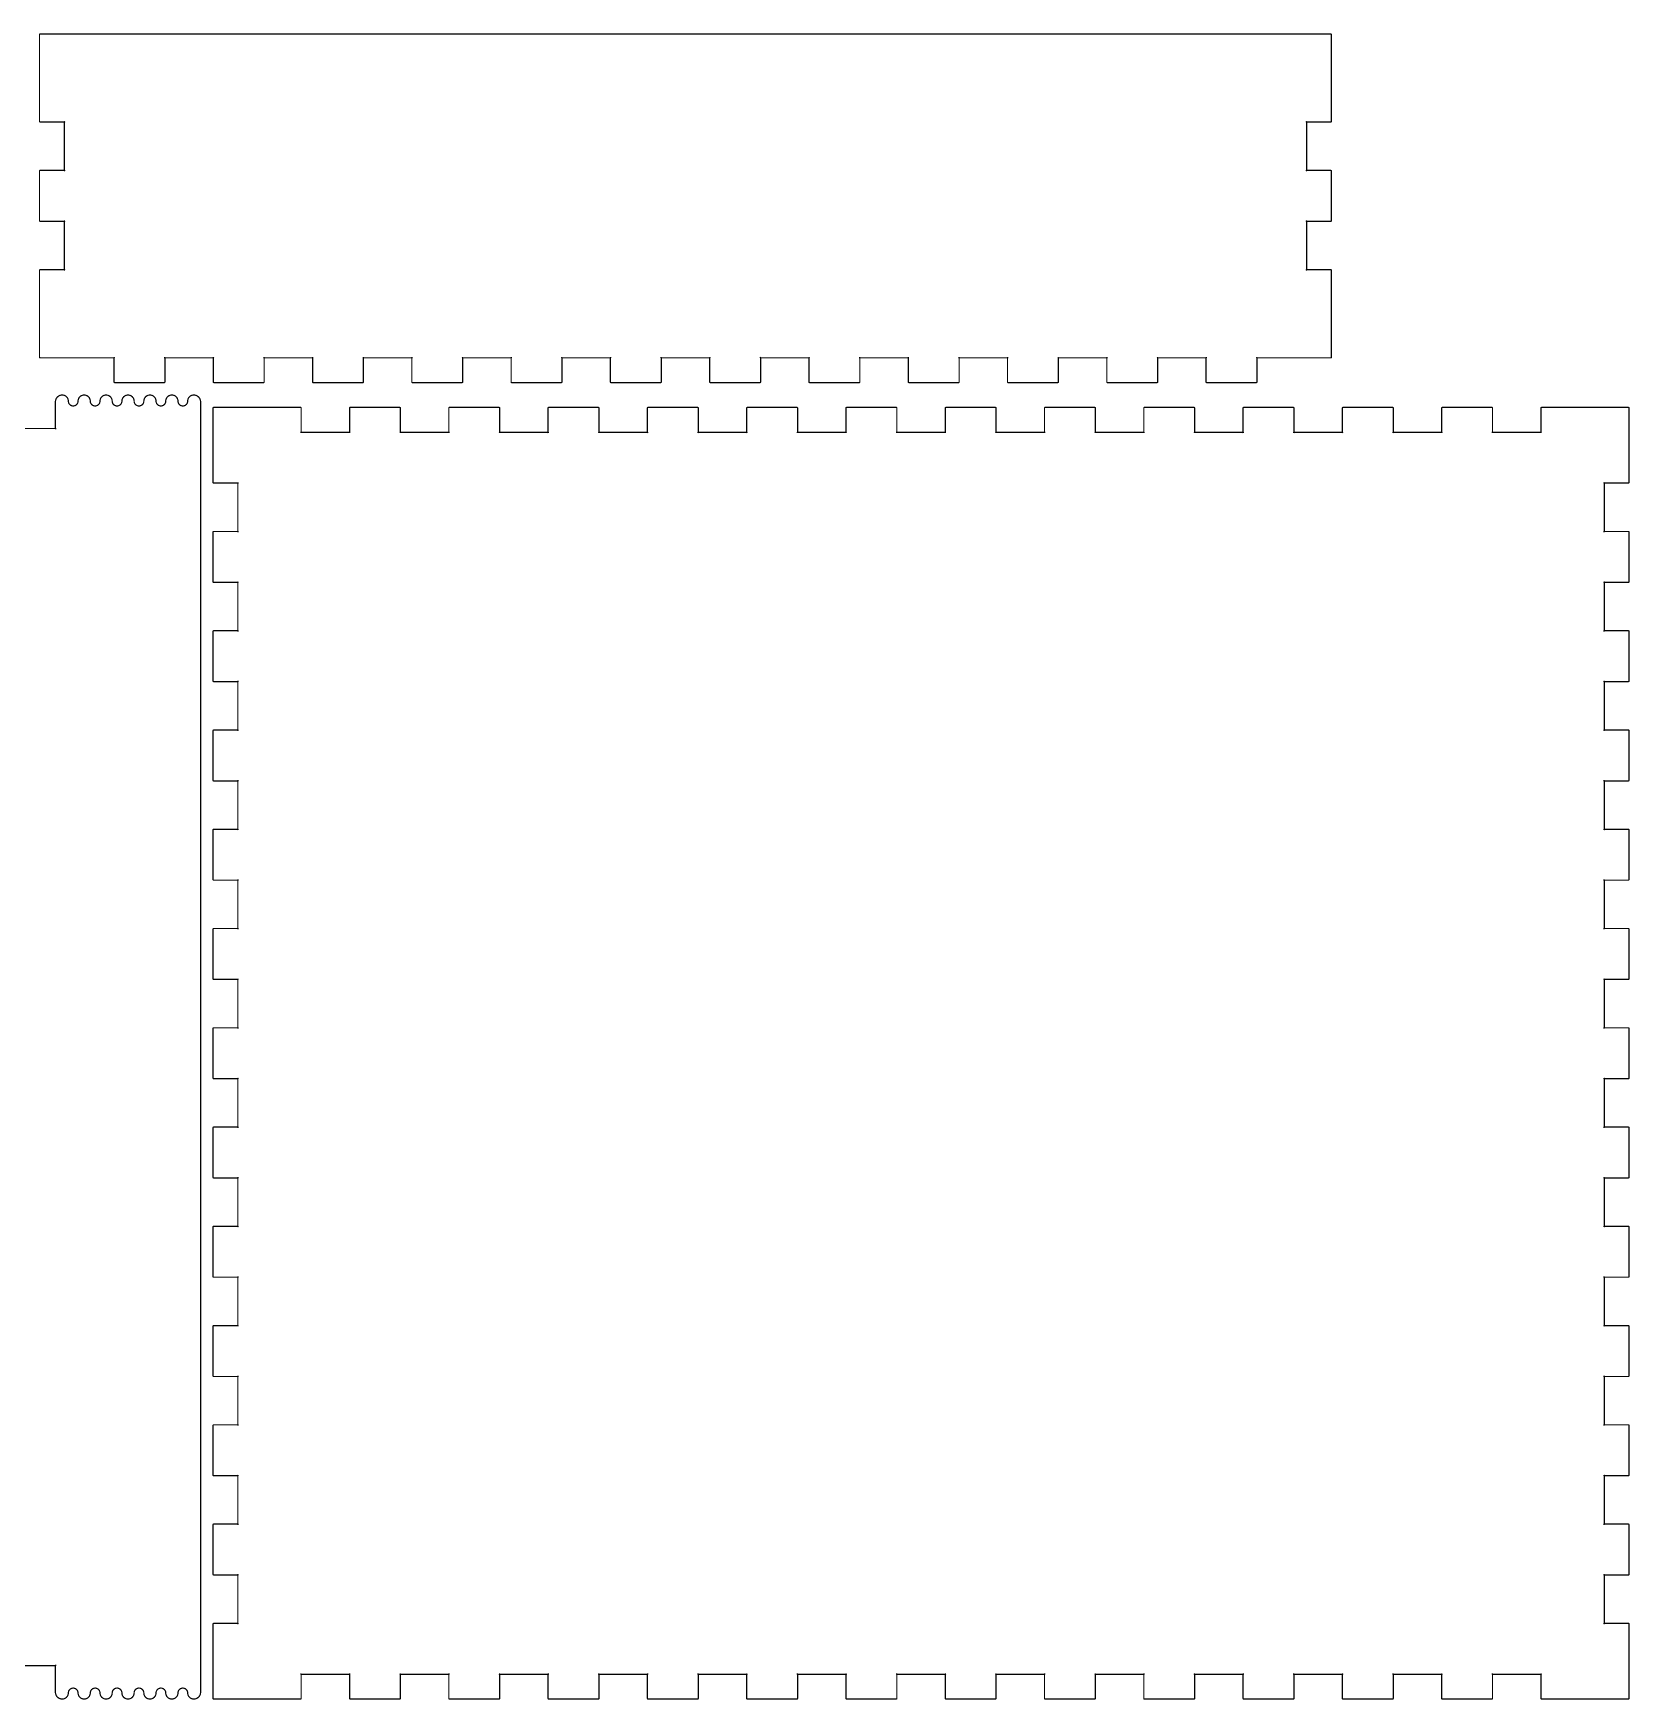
# Model space of a CAD drawing. Extents: x 10 to 727, y 10 to 426.
# Drawn here: x 469.4 to 726.7, y 9.9 to 278.5 of the extents above; entities that cross this region are included whole.
import ezdxf

# ---------------------------------------------------------------- set-up
doc = ezdxf.new("R2010")
doc.units = 0
doc.layers.get('0').update_dxf_attribs({"linetype": 'CONTINUOUS'})

msp = doc.modelspace()

# ---------------------------------------------------------------- linework, layer by layer
at = {"color": 0, "const_width": 0.2}
for points in [[(474.5, 226.199), (482.399, 226.199), (482.409, 226.199), (482.441, 226.215), (482.438, 226.238), (482.413, 226.242), (482.399, 226.211), (482.399, 226.199), (482.399, 222.3), (482.399, 222.283), (482.431, 222.229), (482.484, 222.2), (482.501, 222.2), (490.499, 222.2), (490.516, 222.2), (490.569, 222.229), (490.601, 222.283), (490.601, 222.3), (490.601, 226.199), (490.601, 226.211), (490.583, 226.242), (490.562, 226.238), (490.555, 226.215), (490.587, 226.199), (490.601, 226.199), (498.401, 226.199), (498.408, 226.199), (498.44, 226.215), (498.436, 226.238), (498.411, 226.242), (498.401, 226.211), (498.401, 226.199), (498.401, 222.3), (498.401, 222.283), (498.429, 222.229), (498.482, 222.2), (498.5, 222.2), (506.501, 222.2), (506.518, 222.2), (506.571, 222.229), (506.599, 222.283), (506.599, 222.3), (506.599, 226.199), (506.599, 226.211), (506.585, 226.242), (506.564, 226.238), (506.557, 226.215), (506.589, 226.199), (506.599, 226.199), (514.399, 226.199), (514.41, 226.199), (514.442, 226.215), (514.438, 226.238), (514.414, 226.242), (514.399, 226.211), (514.399, 226.199), (514.399, 222.3), (514.399, 222.283), (514.428, 222.229), (514.484, 222.2), (514.502, 222.2), (522.499, 222.2), (522.517, 222.2), (522.57, 222.229), (522.601, 222.283), (522.601, 222.3), (522.601, 226.199), (522.601, 226.211), (522.584, 226.242), (522.563, 226.238), (522.559, 226.215), (522.591, 226.199), (522.601, 226.199), (530.401, 226.199), (530.408, 226.199), (530.44, 226.215), (530.437, 226.238), (530.416, 226.242), (530.401, 226.211), (530.401, 226.199), (530.401, 222.3), (530.401, 222.283), (530.43, 222.229), (530.483, 222.2), (530.5, 222.2), (538.501, 222.2), (538.515, 222.2), (538.572, 222.229), (538.6, 222.283), (538.6, 222.3), (538.6, 226.199), (538.6, 226.211), (538.586, 226.242), (538.561, 226.238), (538.558, 226.215), (538.589, 226.199), (538.6, 226.199), (546.4, 226.199), (546.41, 226.199), (546.442, 226.215), (546.439, 226.238), (546.414, 226.242), (546.4, 226.211), (546.4, 226.199), (546.4, 222.3), (546.4, 222.283), (546.428, 222.229), (546.481, 222.2), (546.499, 222.2), (554.5, 222.2), (554.517, 222.2), (554.57, 222.229), (554.598, 222.283), (554.598, 222.3), (554.598, 226.199), (554.598, 226.211), (554.584, 226.242), (554.563, 226.238), (554.556, 226.215), (554.588, 226.199), (554.598, 226.199), (562.398, 226.199), (562.409, 226.199), (562.441, 226.215), (562.437, 226.238), (562.412, 226.242), (562.398, 226.211), (562.398, 226.199), (562.398, 222.3), (562.398, 222.283), (562.43, 222.229), (562.483, 222.2), (562.501, 222.2), (570.498, 222.2), (570.516, 222.2), (570.569, 222.229), (570.6, 222.283), (570.6, 222.3), (570.6, 226.199), (570.6, 226.211), (570.586, 226.242), (570.562, 226.238), (570.558, 226.215), (570.59, 226.199), (570.6, 226.199), (578.4, 226.199), (578.411, 226.199), (578.443, 226.215), (578.436, 226.238), (578.414, 226.242), (578.4, 226.211), (578.4, 226.199), (578.4, 222.3), (578.4, 222.283), (578.429, 222.229), (578.481, 222.2), (578.499, 222.2), (586.5, 222.2), (586.518, 222.2), (586.571, 222.229), (586.599, 222.283), (586.599, 222.3), (586.599, 226.199), (586.599, 226.211), (586.585, 226.242), (586.564, 226.238), (586.557, 226.215), (586.588, 226.199), (586.599, 226.199), (594.399, 226.199), (594.409, 226.199), (594.441, 226.215), (594.438, 226.238), (594.413, 226.242), (594.399, 226.211), (594.399, 226.199), (594.399, 222.3), (594.399, 222.283), (594.431, 222.229), (594.48, 222.2), (594.501, 222.2), (602.502, 222.2), (602.516, 222.2), (602.569, 222.229), (602.601, 222.283), (602.601, 222.3), (602.601, 226.199), (602.601, 226.211), (602.583, 226.242), (602.562, 226.238), (602.559, 226.215), (602.59, 226.199), (602.601, 226.199), (610.401, 226.199), (610.411, 226.199), (610.443, 226.215), (610.44, 226.238), (610.415, 226.242), (610.401, 226.211), (610.401, 226.199), (610.401, 222.3), (610.401, 222.283), (610.429, 222.229), (610.482, 222.2), (610.5, 222.2), (618.501, 222.2), (618.515, 222.2), (618.571, 222.229), (618.599, 222.283), (618.599, 222.3), (618.599, 226.199), (618.599, 226.211), (618.585, 226.242), (618.561, 226.238), (618.557, 226.215), (618.589, 226.199), (618.599, 226.199), (626.399, 226.199), (626.41, 226.199), (626.442, 226.215), (626.438, 226.238), (626.413, 226.242), (626.399, 226.211), (626.399, 226.199), (626.399, 222.3), (626.399, 222.283), (626.427, 222.229), (626.484, 222.2), (626.502, 222.2), (634.499, 222.2), (634.517, 222.2), (634.57, 222.229), (634.601, 222.283), (634.601, 222.3), (634.601, 226.199), (634.601, 226.211), (634.584, 226.242), (634.563, 226.238), (634.559, 226.215), (634.591, 226.199), (634.601, 226.199), (642.401, 226.199), (642.408, 226.199), (642.44, 226.215), (642.437, 226.238), (642.415, 226.242), (642.401, 226.211), (642.401, 226.199), (642.401, 222.3), (642.401, 222.283), (642.43, 222.229), (642.482, 222.2), (642.5, 222.2), (650.501, 222.2), (650.515, 222.2), (650.572, 222.229), (650.6, 222.283), (650.6, 222.3), (650.6, 226.199), (650.6, 226.211), (650.586, 226.242), (650.561, 226.238), (650.557, 226.215), (650.589, 226.199), (650.6, 226.199), (658.4, 226.199), (658.41, 226.199), (658.442, 226.215), (658.439, 226.238), (658.414, 226.242), (658.4, 226.211), (658.4, 226.199), (658.4, 222.3), (658.4, 222.283), (658.428, 222.229), (658.481, 222.2), (658.499, 222.2), (666.5, 222.2), (666.517, 222.2), (666.57, 222.229), (666.598, 222.283), (666.598, 222.3), (666.598, 226.199), (666.598, 226.211), (666.584, 226.242), (666.563, 226.238), (666.556, 226.215), (666.588, 226.199), (666.598, 226.199), (674.501, 226.199), (678.501, 226.199), (678.519, 226.199), (678.572, 226.23), (678.6, 226.284), (678.6, 226.3), (678.6, 240.3), (678.6, 240.318), (678.572, 240.371), (678.519, 240.4), (678.501, 240.4), (674.599, 240.4), (674.589, 240.4), (674.557, 240.386), (674.561, 240.363), (674.585, 240.359), (674.599, 240.391), (674.599, 240.4), (674.599, 248.2), (674.599, 248.211), (674.585, 248.243), (674.561, 248.238), (674.557, 248.215), (674.589, 248.2), (674.599, 248.2), (678.501, 248.2), (678.519, 248.2), (678.572, 248.23), (678.6, 248.284), (678.6, 248.301), (678.6, 256.3), (678.6, 256.318), (678.572, 256.372), (678.519, 256.401), (678.501, 256.401), (674.599, 256.401), (674.589, 256.401), (674.557, 256.387), (674.561, 256.363), (674.585, 256.359), (674.599, 256.391), (674.599, 256.401), (674.599, 264.2), (674.599, 264.211), (674.585, 264.243), (674.561, 264.238), (674.557, 264.215), (674.589, 264.2), (674.599, 264.2), (678.501, 264.2), (678.519, 264.2), (678.572, 264.229), (678.6, 264.283), (678.6, 264.299), (678.6, 278.3), (678.6, 278.318), (678.572, 278.371), (678.519, 278.4), (678.501, 278.4), (674.501, 278.4), (474.5, 278.4), (470.5, 278.4), (470.482, 278.4), (470.429, 278.371), (470.401, 278.318), (470.401, 278.3), (470.401, 264.299), (470.401, 264.283), (470.429, 264.229), (470.482, 264.2), (470.5, 264.2), (474.401, 264.2), (474.412, 264.2), (474.444, 264.215), (474.437, 264.238), (474.416, 264.243), (474.401, 264.211), (474.401, 264.2), (474.401, 256.401), (474.401, 256.391), (474.416, 256.359), (474.437, 256.363), (474.444, 256.387), (474.412, 256.401), (474.401, 256.401), (470.5, 256.401), (470.482, 256.401), (470.429, 256.372), (470.401, 256.318), (470.401, 256.3), (470.401, 248.301), (470.401, 248.284), (470.429, 248.23), (470.482, 248.2), (470.5, 248.2), (474.401, 248.2), (474.412, 248.2), (474.444, 248.215), (474.437, 248.238), (474.416, 248.243), (474.401, 248.211), (474.401, 248.2), (474.401, 240.4), (474.401, 240.391), (474.416, 240.359), (474.437, 240.363), (474.444, 240.386), (474.412, 240.4), (474.401, 240.4), (470.5, 240.4), (470.482, 240.4), (470.429, 240.371), (470.401, 240.318), (470.401, 240.3), (470.401, 226.3), (470.401, 226.284), (470.429, 226.23), (470.482, 226.199), (470.5, 226.199), (474.5, 226.199)], [(502.458, 10.0004), (512.459, 10.0004), (512.477, 10.0004), (512.53, 10.0294), (512.561, 10.0831), (512.561, 10.0996), (512.561, 13.9995), (512.561, 14.0105), (512.544, 14.0422), (512.523, 14.0381), (512.516, 14.0147), (512.547, 13.9995), (512.561, 13.9995), (520.361, 13.9995), (520.368, 13.9995), (520.4, 14.0147), (520.397, 14.0381), (520.372, 14.0422), (520.361, 14.0105), (520.361, 13.9995), (520.361, 10.0996), (520.361, 10.0831), (520.39, 10.0294), (520.442, 10.0004), (520.46, 10.0004), (528.461, 10.0004), (528.475, 10.0004), (528.532, 10.0294), (528.56, 10.0831), (528.56, 10.0996), (528.56, 13.9995), (528.56, 14.0105), (528.542, 14.0422), (528.521, 14.0381), (528.518, 14.0147), (528.549, 13.9995), (528.56, 13.9995), (536.36, 13.9995), (536.367, 13.9995), (536.399, 14.0147), (536.395, 14.0381), (536.374, 14.0422), (536.36, 14.0105), (536.36, 13.9995), (536.36, 10.0996), (536.36, 10.0831), (536.388, 10.0294), (536.441, 10.0004), (536.459, 10.0004), (544.46, 10.0004), (544.474, 10.0004), (544.53, 10.0294), (544.558, 10.0831), (544.558, 10.0996), (544.558, 13.9995), (544.558, 14.0105), (544.544, 14.0422), (544.52, 14.0381), (544.516, 14.0147), (544.548, 13.9995), (544.558, 13.9995), (552.358, 13.9995), (552.369, 13.9995), (552.401, 14.0147), (552.397, 14.0381), (552.372, 14.0422), (552.358, 14.0105), (552.358, 13.9995), (552.358, 10.0996), (552.358, 10.0831), (552.386, 10.0294), (552.443, 10.0004), (552.461, 10.0004), (560.458, 10.0004), (560.476, 10.0004), (560.529, 10.0294), (560.56, 10.0831), (560.56, 10.0996), (560.56, 13.9995), (560.56, 14.0105), (560.546, 14.0422), (560.522, 14.0381), (560.518, 14.0147), (560.55, 13.9995), (560.56, 13.9995), (568.36, 13.9995), (568.371, 13.9995), (568.399, 14.0147), (568.396, 14.0381), (568.374, 14.0422), (568.36, 14.0105), (568.36, 13.9995), (568.36, 10.0996), (568.36, 10.0831), (568.389, 10.0294), (568.441, 10.0004), (568.459, 10.0004), (576.46, 10.0004), (576.478, 10.0004), (576.531, 10.0294), (576.559, 10.0831), (576.559, 10.0996), (576.559, 13.9995), (576.559, 14.0105), (576.545, 14.0422), (576.52, 14.0381), (576.516, 14.0147), (576.548, 13.9995), (576.559, 13.9995), (584.359, 13.9995), (584.369, 13.9995), (584.401, 14.0147), (584.394, 14.0381), (584.373, 14.0422), (584.359, 14.0105), (584.359, 13.9995), (584.359, 10.0996), (584.359, 10.0831), (584.387, 10.0294), (584.44, 10.0004), (584.458, 10.0004), (592.459, 10.0004), (592.476, 10.0004), (592.529, 10.0294), (592.561, 10.0831), (592.561, 10.0996), (592.561, 13.9995), (592.561, 14.0105), (592.543, 14.0422), (592.522, 14.0381), (592.515, 14.0147), (592.547, 13.9995), (592.561, 13.9995), (600.357, 13.9995), (600.368, 13.9995), (600.4, 14.0147), (600.396, 14.0381), (600.371, 14.0422), (600.357, 14.0105), (600.357, 13.9995), (600.357, 10.0996), (600.357, 10.0831), (600.389, 10.0294), (600.442, 10.0004), (600.46, 10.0004), (608.461, 10.0004), (608.475, 10.0004), (608.528, 10.0294), (608.559, 10.0831), (608.559, 10.0996), (608.559, 13.9995), (608.559, 14.0105), (608.545, 14.0422), (608.52, 14.0381), (608.517, 14.0147), (608.549, 13.9995), (608.559, 13.9995), (616.359, 13.9995), (616.37, 13.9995), (616.402, 14.0147), (616.398, 14.0381), (616.373, 14.0422), (616.359, 14.0105), (616.359, 13.9995), (616.359, 10.0996), (616.359, 10.0831), (616.387, 10.0294), (616.44, 10.0004), (616.462, 10.0004), (624.459, 10.0004), (624.477, 10.0004), (624.53, 10.0294), (624.558, 10.0831), (624.558, 10.0996), (624.558, 13.9995), (624.558, 14.0105), (624.544, 14.0422), (624.523, 14.0381), (624.515, 14.0147), (624.547, 13.9995), (624.558, 13.9995), (632.361, 13.9995), (632.368, 13.9995), (632.4, 14.0147), (632.397, 14.0381), (632.372, 14.0422), (632.361, 14.0105), (632.361, 13.9995), (632.361, 10.0996), (632.361, 10.0831), (632.389, 10.0294), (632.442, 10.0004), (632.46, 10.0004), (640.461, 10.0004), (640.475, 10.0004), (640.532, 10.0294), (640.56, 10.0831), (640.56, 10.0996), (640.56, 13.9995), (640.56, 14.0105), (640.542, 14.0422), (640.521, 14.0381), (640.517, 14.0147), (640.549, 13.9995), (640.56, 13.9995), (648.36, 13.9995), (648.367, 13.9995), (648.398, 14.0147), (648.395, 14.0381), (648.374, 14.0422), (648.36, 14.0105), (648.36, 13.9995), (648.36, 10.0996), (648.36, 10.0831), (648.388, 10.0294), (648.441, 10.0004), (648.458, 10.0004), (656.459, 10.0004), (656.477, 10.0004), (656.53, 10.0294), (656.558, 10.0831), (656.558, 10.0996), (656.558, 13.9995), (656.558, 14.0105), (656.544, 14.0422), (656.519, 14.0381), (656.516, 14.0147), (656.548, 13.9995), (656.558, 13.9995), (664.358, 13.9995), (664.369, 13.9995), (664.4, 14.0147), (664.397, 14.0381), (664.372, 14.0422), (664.358, 14.0105), (664.358, 13.9995), (664.358, 10.0996), (664.358, 10.0831), (664.386, 10.0294), (664.443, 10.0004), (664.46, 10.0004), (672.458, 10.0004), (672.476, 10.0004), (672.529, 10.0294), (672.56, 10.0831), (672.56, 10.0996), (672.56, 13.9995), (672.56, 14.0105), (672.546, 14.0422), (672.521, 14.0381), (672.518, 14.0147), (672.55, 13.9995), (672.56, 13.9995), (680.36, 13.9995), (680.371, 13.9995), (680.402, 14.0147), (680.395, 14.0381), (680.374, 14.0422), (680.36, 14.0105), (680.36, 13.9995), (680.36, 10.0996), (680.36, 10.0831), (680.388, 10.0294), (680.441, 10.0004), (680.459, 10.0004), (688.46, 10.0004), (688.478, 10.0004), (688.53, 10.0294), (688.559, 10.0831), (688.559, 10.0996), (688.559, 13.9995), (688.559, 14.0105), (688.545, 14.0422), (688.52, 14.0381), (688.516, 14.0147), (688.548, 13.9995), (688.559, 13.9995), (696.359, 13.9995), (696.369, 13.9995), (696.401, 14.0147), (696.397, 14.0381), (696.373, 14.0422), (696.359, 14.0105), (696.359, 13.9995), (696.359, 10.0996), (696.359, 10.0831), (696.39, 10.0294), (696.44, 10.0004), (696.457, 10.0004), (704.458, 10.0004), (704.476, 10.0004), (704.529, 10.0294), (704.561, 10.0831), (704.561, 10.0996), (704.561, 13.9995), (704.561, 14.0105), (704.543, 14.0422), (704.522, 14.0381), (704.515, 14.0147), (704.547, 13.9995), (704.561, 13.9995), (712.361, 13.9995), (712.368, 13.9995), (712.399, 14.0147), (712.396, 14.0381), (712.371, 14.0422), (712.361, 14.0105), (712.361, 13.9995), (712.361, 10.0996), (712.361, 10.0831), (712.389, 10.0294), (712.442, 10.0004), (712.459, 10.0004), (722.461, 10.0004), (726.458, 10.0004), (726.475, 10.0004), (726.528, 10.0294), (726.56, 10.0831), (726.56, 10.0996), (726.56, 14.1001), (726.56, 22.0996), (726.56, 22.1175), (726.528, 22.1713), (726.475, 22.2002), (726.458, 22.2002), (722.559, 22.2002), (722.549, 22.2002), (722.517, 22.1864), (722.521, 22.163), (722.545, 22.1589), (722.559, 22.1905), (722.559, 22.2002), (722.559, 29.9999), (722.559, 30.0109), (722.545, 30.0426), (722.521, 30.0385), (722.517, 30.015), (722.549, 29.9999), (722.559, 29.9999), (726.458, 29.9999), (726.475, 29.9999), (726.528, 30.0302), (726.56, 30.0839), (726.56, 30.1005), (726.56, 38.1), (726.56, 38.118), (726.528, 38.1702), (726.475, 38.1991), (726.458, 38.1991), (722.559, 38.1991), (722.549, 38.1991), (722.517, 38.1854), (722.521, 38.1621), (722.545, 38.1579), (722.559, 38.1896), (722.559, 38.1991), (722.559, 46.0005), (722.559, 46.0114), (722.545, 46.0431), (722.521, 46.0375), (722.517, 46.0156), (722.549, 46.0005), (722.559, 46.0005), (726.458, 46.0005), (726.475, 46.0005), (726.528, 46.0294), (726.56, 46.083), (726.56, 46.0996), (726.56, 54.1002), (726.56, 54.1182), (726.528, 54.1708), (726.475, 54.1997), (726.458, 54.1997), (722.559, 54.1997), (722.549, 54.1997), (722.517, 54.186), (722.521, 54.1623), (722.545, 54.1584), (722.559, 54.1898), (722.559, 54.1997), (722.559, 61.9993), (722.559, 62.0102), (722.545, 62.042), (722.521, 62.0377), (722.517, 62.0145), (722.549, 61.9993), (722.559, 61.9993), (726.458, 61.9993), (726.475, 61.9993), (726.528, 62.0296), (726.56, 62.0832), (726.56, 62.0998), (726.56, 70.0994), (726.56, 70.1174), (726.528, 70.171), (726.475, 70.2), (726.458, 70.2), (722.559, 70.2), (722.549, 70.2), (722.517, 70.1862), (722.521, 70.1629), (722.545, 70.1587), (722.559, 70.1904), (722.559, 70.2), (722.559, 77.9999), (722.559, 78.0108), (722.545, 78.0426), (722.521, 78.0383), (722.517, 78.015), (722.549, 77.9999), (722.559, 77.9999), (726.458, 77.9999), (726.475, 77.9999), (726.528, 78.0302), (726.56, 78.0838), (726.56, 78.1004), (726.56, 86.1), (726.56, 86.1176), (726.528, 86.1716), (726.475, 86.2005), (726.458, 86.2005), (722.559, 86.2005), (722.549, 86.2005), (722.517, 86.1868), (722.521, 86.1632), (722.545, 86.1589), (722.559, 86.1907), (722.559, 86.2005), (722.559, 94.0001), (722.559, 94.011), (722.545, 94.0428), (722.521, 94.0375), (722.517, 94.0153), (722.549, 94.0001), (722.559, 94.0001), (726.458, 94.0001), (726.475, 94.0001), (726.528, 94.029), (726.56, 94.0827), (726.56, 94.0992), (726.56, 102.1), (726.56, 102.118), (726.528, 102.17), (726.475, 102.199), (726.458, 102.199), (722.559, 102.199), (722.549, 102.199), (722.517, 102.186), (722.521, 102.162), (722.545, 102.158), (722.559, 102.19), (722.559, 102.199), (722.559, 110.001), (722.559, 110.012), (722.545, 110.043), (722.521, 110.038), (722.517, 110.016), (722.549, 110.001), (722.559, 110.001), (726.458, 110.001), (726.475, 110.001), (726.528, 110.03), (726.56, 110.083), (726.56, 110.1), (726.56, 118.1), (726.56, 118.118), (726.528, 118.171), (726.475, 118.2), (726.458, 118.2), (722.559, 118.2), (722.549, 118.2), (722.517, 118.186), (722.521, 118.163), (722.545, 118.159), (722.559, 118.19), (722.559, 118.2), (722.559, 126), (722.559, 126.01), (722.545, 126.042), (722.521, 126.038), (722.517, 126.015), (722.549, 126), (722.559, 126), (726.458, 126), (726.475, 126), (726.528, 126.03), (726.56, 126.083), (726.56, 126.1), (726.56, 134.1), (726.56, 134.118), (726.528, 134.171), (726.475, 134.2), (726.458, 134.2), (722.559, 134.2), (722.549, 134.2), (722.517, 134.186), (722.521, 134.163), (722.545, 134.159), (722.559, 134.191), (722.559, 134.2), (722.559, 142), (722.559, 142.011), (722.545, 142.043), (722.521, 142.039), (722.517, 142.015), (722.549, 142), (722.559, 142), (726.458, 142), (726.475, 142), (726.528, 142.03), (726.56, 142.084), (726.56, 142.101), (726.56, 150.1), (726.56, 150.118), (726.528, 150.172), (726.475, 150.201), (726.458, 150.201), (722.559, 150.201), (722.549, 150.201), (722.517, 150.187), (722.521, 150.163), (722.545, 150.159), (722.559, 150.191), (722.559, 150.201), (722.559, 158), (722.559, 158.011), (722.545, 158.043), (722.521, 158.037), (722.517, 158.016), (722.549, 158), (722.559, 158), (726.458, 158), (726.475, 158), (726.528, 158.029), (726.56, 158.083), (726.56, 158.099), (726.56, 166.1), (726.56, 166.118), (726.528, 166.171), (726.475, 166.2), (726.458, 166.2), (722.559, 166.2), (722.549, 166.2), (722.517, 166.186), (722.521, 166.163), (722.545, 166.158), (722.559, 166.19), (722.559, 166.2), (722.559, 174), (722.559, 174.01), (722.545, 174.042), (722.521, 174.038), (722.517, 174.015), (722.549, 174), (722.559, 174), (726.458, 174), (726.475, 174), (726.528, 174.03), (726.56, 174.083), (726.56, 174.1), (726.56, 182.1), (726.56, 182.117), (726.528, 182.171), (726.475, 182.2), (726.458, 182.2), (722.559, 182.2), (722.549, 182.2), (722.517, 182.186), (722.521, 182.163), (722.545, 182.159), (722.559, 182.19), (722.559, 182.2), (722.559, 190), (722.559, 190.011), (722.545, 190.042), (722.521, 190.038), (722.517, 190.015), (722.549, 190), (722.559, 190), (726.458, 190), (726.475, 190), (726.528, 190.03), (726.56, 190.084), (726.56, 190.1), (726.56, 198.1), (726.56, 198.118), (726.528, 198.171), (726.475, 198.2), (726.458, 198.2), (722.559, 198.2), (722.549, 198.2), (722.517, 198.187), (722.521, 198.163), (722.545, 198.159), (722.559, 198.191), (722.559, 198.2), (722.559, 206), (722.559, 206.011), (722.545, 206.043), (722.521, 206.037), (722.517, 206.015), (722.549, 206), (722.559, 206), (726.458, 206), (726.475, 206), (726.528, 206.029), (726.56, 206.083), (726.56, 206.099), (726.56, 214.1), (726.56, 218.099), (726.56, 218.117), (726.528, 218.171), (726.475, 218.2), (726.458, 218.2), (722.461, 218.2), (712.459, 218.2), (712.442, 218.2), (712.389, 218.171), (712.361, 218.117), (712.361, 218.099), (712.361, 214.2), (712.361, 214.19), (712.371, 214.158), (712.396, 214.162), (712.399, 214.186), (712.368, 214.2), (712.361, 214.2), (704.561, 214.2), (704.547, 214.2), (704.515, 214.186), (704.522, 214.162), (704.543, 214.158), (704.561, 214.19), (704.561, 214.2), (704.561, 218.099), (704.561, 218.117), (704.529, 218.171), (704.476, 218.2), (704.458, 218.2), (696.457, 218.2), (696.44, 218.2), (696.39, 218.171), (696.359, 218.117), (696.359, 218.099), (696.359, 214.2), (696.359, 214.19), (696.373, 214.158), (696.397, 214.162), (696.401, 214.186), (696.369, 214.2), (696.359, 214.2), (688.559, 214.2), (688.548, 214.2), (688.516, 214.186), (688.52, 214.162), (688.545, 214.158), (688.559, 214.19), (688.559, 214.2), (688.559, 218.099), (688.559, 218.117), (688.53, 218.171), (688.478, 218.2), (688.46, 218.2), (680.459, 218.2), (680.441, 218.2), (680.388, 218.171), (680.36, 218.117), (680.36, 218.099), (680.36, 214.2), (680.36, 214.19), (680.374, 214.158), (680.395, 214.162), (680.402, 214.186), (680.371, 214.2), (680.36, 214.2), (672.56, 214.2), (672.55, 214.2), (672.518, 214.186), (672.521, 214.162), (672.546, 214.158), (672.56, 214.19), (672.56, 214.2), (672.56, 218.099), (672.56, 218.117), (672.529, 218.171), (672.476, 218.2), (672.458, 218.2), (664.46, 218.2), (664.443, 218.2), (664.386, 218.171), (664.358, 218.117), (664.358, 218.099), (664.358, 214.2), (664.358, 214.19), (664.372, 214.158), (664.397, 214.162), (664.4, 214.186), (664.369, 214.2), (664.358, 214.2), (656.558, 214.2), (656.548, 214.2), (656.516, 214.186), (656.519, 214.162), (656.544, 214.158), (656.558, 214.19), (656.558, 214.2), (656.558, 218.099), (656.558, 218.117), (656.53, 218.171), (656.477, 218.2), (656.459, 218.2), (648.458, 218.2), (648.441, 218.2), (648.388, 218.171), (648.36, 218.117), (648.36, 218.099), (648.36, 214.2), (648.36, 214.19), (648.374, 214.158), (648.395, 214.162), (648.398, 214.186), (648.367, 214.2), (648.36, 214.2), (640.56, 214.2), (640.549, 214.2), (640.517, 214.186), (640.521, 214.162), (640.542, 214.158), (640.56, 214.19), (640.56, 214.2), (640.56, 218.099), (640.56, 218.117), (640.532, 218.171), (640.475, 218.2), (640.461, 218.2), (632.46, 218.2), (632.442, 218.2), (632.389, 218.171), (632.361, 218.117), (632.361, 218.099), (632.361, 214.2), (632.361, 214.19), (632.372, 214.158), (632.397, 214.162), (632.4, 214.186), (632.368, 214.2), (632.361, 214.2), (624.558, 214.2), (624.547, 214.2), (624.515, 214.186), (624.523, 214.162), (624.544, 214.158), (624.558, 214.19), (624.558, 214.2), (624.558, 218.099), (624.558, 218.117), (624.53, 218.171), (624.477, 218.2), (624.459, 218.2), (616.462, 218.2), (616.44, 218.2), (616.387, 218.171), (616.359, 218.117), (616.359, 218.099), (616.359, 214.2), (616.359, 214.19), (616.373, 214.158), (616.398, 214.162), (616.402, 214.186), (616.37, 214.2), (616.359, 214.2), (608.559, 214.2), (608.549, 214.2), (608.517, 214.186), (608.52, 214.162), (608.545, 214.158), (608.559, 214.19), (608.559, 214.2), (608.559, 218.099), (608.559, 218.117), (608.528, 218.171), (608.475, 218.2), (608.461, 218.2), (600.46, 218.2), (600.442, 218.2), (600.389, 218.171), (600.357, 218.117), (600.357, 218.099), (600.357, 214.2), (600.357, 214.19), (600.371, 214.158), (600.396, 214.162), (600.4, 214.186), (600.368, 214.2), (600.357, 214.2), (592.561, 214.2), (592.547, 214.2), (592.515, 214.186), (592.522, 214.162), (592.543, 214.158), (592.561, 214.19), (592.561, 214.2), (592.561, 218.099), (592.561, 218.117), (592.529, 218.171), (592.476, 218.2), (592.459, 218.2), (584.458, 218.2), (584.44, 218.2), (584.387, 218.171), (584.359, 218.117), (584.359, 218.099), (584.359, 214.2), (584.359, 214.19), (584.373, 214.158), (584.394, 214.162), (584.401, 214.186), (584.369, 214.2), (584.359, 214.2), (576.559, 214.2), (576.548, 214.2), (576.516, 214.186), (576.52, 214.162), (576.545, 214.158), (576.559, 214.19), (576.559, 214.2), (576.559, 218.099), (576.559, 218.117), (576.531, 218.171), (576.478, 218.2), (576.46, 218.2), (568.459, 218.2), (568.441, 218.2), (568.389, 218.171), (568.36, 218.117), (568.36, 218.099), (568.36, 214.2), (568.36, 214.19), (568.374, 214.158), (568.396, 214.162), (568.399, 214.186), (568.371, 214.2), (568.36, 214.2), (560.56, 214.2), (560.55, 214.2), (560.518, 214.186), (560.522, 214.162), (560.546, 214.158), (560.56, 214.19), (560.56, 214.2), (560.56, 218.099), (560.56, 218.117), (560.529, 218.171), (560.476, 218.2), (560.458, 218.2), (552.461, 218.2), (552.443, 218.2), (552.386, 218.171), (552.358, 218.117), (552.358, 218.099), (552.358, 214.2), (552.358, 214.19), (552.372, 214.158), (552.397, 214.162), (552.401, 214.186), (552.369, 214.2), (552.358, 214.2), (544.558, 214.2), (544.548, 214.2), (544.516, 214.186), (544.52, 214.162), (544.544, 214.158), (544.558, 214.19), (544.558, 214.2), (544.558, 218.099), (544.558, 218.117), (544.53, 218.171), (544.474, 218.2), (544.46, 218.2), (536.459, 218.2), (536.441, 218.2), (536.388, 218.171), (536.36, 218.117), (536.36, 218.099), (536.36, 214.2), (536.36, 214.19), (536.374, 214.158), (536.395, 214.162), (536.399, 214.186), (536.367, 214.2), (536.36, 214.2), (528.56, 214.2), (528.549, 214.2), (528.518, 214.186), (528.521, 214.162), (528.542, 214.158), (528.56, 214.19), (528.56, 214.2), (528.56, 218.099), (528.56, 218.117), (528.532, 218.171), (528.475, 218.2), (528.461, 218.2), (520.46, 218.2), (520.442, 218.2), (520.39, 218.171), (520.361, 218.117), (520.361, 218.099), (520.361, 214.2), (520.361, 214.19), (520.372, 214.158), (520.397, 214.162), (520.4, 214.186), (520.368, 214.2), (520.361, 214.2), (512.561, 214.2), (512.547, 214.2), (512.516, 214.186), (512.523, 214.162), (512.544, 214.158), (512.561, 214.19), (512.561, 214.2), (512.561, 218.099), (512.561, 218.117), (512.53, 218.171), (512.477, 218.2), (512.459, 218.2), (502.458, 218.2), (498.457, 218.2), (498.44, 218.2), (498.387, 218.171), (498.359, 218.117), (498.359, 218.099), (498.359, 214.1), (498.359, 206.099), (498.359, 206.083), (498.387, 206.029), (498.44, 206), (498.457, 206), (502.359, 206), (502.37, 206), (502.401, 206.015), (502.398, 206.037), (502.373, 206.043), (502.359, 206.011), (502.359, 206), (502.359, 198.2), (502.359, 198.191), (502.373, 198.159), (502.398, 198.163), (502.401, 198.187), (502.37, 198.2), (502.359, 198.2), (498.457, 198.2), (498.44, 198.2), (498.387, 198.171), (498.359, 198.118), (498.359, 198.1), (498.359, 190.1), (498.359, 190.084), (498.387, 190.03), (498.44, 190), (498.457, 190), (502.359, 190), (502.37, 190), (502.401, 190.015), (502.398, 190.038), (502.373, 190.042), (502.359, 190.011), (502.359, 190), (502.359, 182.2), (502.359, 182.19), (502.373, 182.159), (502.398, 182.163), (502.401, 182.186), (502.37, 182.2), (502.359, 182.2), (498.457, 182.2), (498.44, 182.2), (498.387, 182.171), (498.359, 182.117), (498.359, 182.1), (498.359, 174.1), (498.359, 174.083), (498.387, 174.03), (498.44, 174), (498.457, 174), (502.359, 174), (502.37, 174), (502.401, 174.015), (502.398, 174.038), (502.373, 174.042), (502.359, 174.01), (502.359, 174), (502.359, 166.2), (502.359, 166.19), (502.373, 166.158), (502.398, 166.163), (502.401, 166.186), (502.37, 166.2), (502.359, 166.2), (498.457, 166.2), (498.44, 166.2), (498.387, 166.171), (498.359, 166.118), (498.359, 166.1), (498.359, 158.099), (498.359, 158.083), (498.387, 158.029), (498.44, 158), (498.457, 158), (502.359, 158), (502.37, 158), (502.401, 158.016), (502.398, 158.037), (502.373, 158.043), (502.359, 158.011), (502.359, 158), (502.359, 150.201), (502.359, 150.191), (502.373, 150.159), (502.398, 150.163), (502.401, 150.187), (502.37, 150.201), (502.359, 150.201), (498.457, 150.201), (498.44, 150.201), (498.387, 150.172), (498.359, 150.118), (498.359, 150.1), (498.359, 142.101), (498.359, 142.084), (498.387, 142.03), (498.44, 142), (498.457, 142), (502.359, 142), (502.37, 142), (502.401, 142.015), (502.398, 142.039), (502.373, 142.043), (502.359, 142.011), (502.359, 142), (502.359, 134.2), (502.359, 134.191), (502.373, 134.159), (502.398, 134.163), (502.401, 134.186), (502.37, 134.2), (502.359, 134.2), (498.457, 134.2), (498.44, 134.2), (498.387, 134.171), (498.359, 134.118), (498.359, 134.1), (498.359, 126.1), (498.359, 126.083), (498.387, 126.03), (498.44, 126), (498.457, 126), (502.359, 126), (502.37, 126), (502.401, 126.015), (502.398, 126.038), (502.373, 126.042), (502.359, 126.01), (502.359, 126), (502.359, 118.2), (502.359, 118.19), (502.373, 118.159), (502.398, 118.163), (502.401, 118.186), (502.37, 118.2), (502.359, 118.2), (498.457, 118.2), (498.44, 118.2), (498.387, 118.171), (498.359, 118.118), (498.359, 118.1), (498.359, 110.1), (498.359, 110.083), (498.387, 110.03), (498.44, 110.001), (498.457, 110.001), (502.359, 110.001), (502.37, 110.001), (502.401, 110.016), (502.398, 110.038), (502.373, 110.043), (502.359, 110.012), (502.359, 110.001), (502.359, 102.199), (502.359, 102.19), (502.373, 102.158), (502.398, 102.162), (502.401, 102.186), (502.37, 102.199), (502.359, 102.199), (498.457, 102.199), (498.44, 102.199), (498.387, 102.17), (498.359, 102.118), (498.359, 102.1), (498.359, 94.0992), (498.359, 94.0827), (498.387, 94.029), (498.44, 94.0001), (498.457, 94.0001), (502.359, 94.0001), (502.37, 94.0001), (502.401, 94.0153), (502.398, 94.0375), (502.373, 94.0428), (502.359, 94.011), (502.359, 94.0001), (502.359, 86.2005), (502.359, 86.1907), (502.373, 86.1589), (502.398, 86.1632), (502.401, 86.1868), (502.37, 86.2005), (502.359, 86.2005), (498.457, 86.2005), (498.44, 86.2005), (498.387, 86.1716), (498.359, 86.1176), (498.359, 86.1), (498.359, 78.1004), (498.359, 78.0838), (498.387, 78.0302), (498.44, 77.9999), (498.457, 77.9999), (502.359, 77.9999), (502.37, 77.9999), (502.401, 78.015), (502.398, 78.0383), (502.373, 78.0426), (502.359, 78.0108), (502.359, 77.9999), (502.359, 70.2), (502.359, 70.1904), (502.373, 70.1587), (502.398, 70.1629), (502.401, 70.1862), (502.37, 70.2), (502.359, 70.2), (498.457, 70.2), (498.44, 70.2), (498.387, 70.171), (498.359, 70.1174), (498.359, 70.0994), (498.359, 62.0998), (498.359, 62.0832), (498.387, 62.0296), (498.44, 61.9993), (498.457, 61.9993), (502.359, 61.9993), (502.37, 61.9993), (502.401, 62.0145), (502.398, 62.0377), (502.373, 62.042), (502.359, 62.0102), (502.359, 61.9993), (502.359, 54.1997), (502.359, 54.1898), (502.373, 54.1584), (502.398, 54.1623), (502.401, 54.186), (502.37, 54.1997), (502.359, 54.1997), (498.457, 54.1997), (498.44, 54.1997), (498.387, 54.1708), (498.359, 54.1182), (498.359, 54.1002), (498.359, 46.0996), (498.359, 46.083), (498.387, 46.0294), (498.44, 46.0005), (498.457, 46.0005), (502.359, 46.0005), (502.37, 46.0005), (502.401, 46.0156), (502.398, 46.0375), (502.373, 46.0431), (502.359, 46.0114), (502.359, 46.0005), (502.359, 38.1991), (502.359, 38.1896), (502.373, 38.1579), (502.398, 38.1621), (502.401, 38.1854), (502.37, 38.1991), (502.359, 38.1991), (498.457, 38.1991), (498.44, 38.1991), (498.387, 38.1702), (498.359, 38.118), (498.359, 38.1), (498.359, 30.1005), (498.359, 30.0839), (498.387, 30.0302), (498.44, 29.9999), (498.457, 29.9999), (502.359, 29.9999), (502.37, 29.9999), (502.401, 30.015), (502.398, 30.0385), (502.373, 30.0426), (502.359, 30.0109), (502.359, 29.9999), (502.359, 22.2002), (502.359, 22.1905), (502.373, 22.1589), (502.398, 22.163), (502.401, 22.1864), (502.37, 22.2002), (502.359, 22.2002), (498.457, 22.2002), (498.44, 22.2002), (498.387, 22.1713), (498.359, 22.1175), (498.359, 22.0996), (498.359, 14.1001), (498.359, 10.0996), (498.359, 10.0831), (498.387, 10.0294), (498.44, 10.0004), (498.457, 10.0004), (502.458, 10.0004)]]:
    msp.add_lwpolyline(points, close=True, dxfattribs=at)
msp.add_lwpolyline([(448.359, 15.3996), (472.959, 15.3996), (472.969, 15.3996), (473.001, 15.4147), (472.997, 15.4382), (472.973, 15.4423), (472.959, 15.4106), (472.959, 15.3996), (472.959, 11.1001), (472.959, 11.0298), (472.997, 10.8162), (473.082, 10.593), (473.107, 10.5503), (473.131, 10.5089), (473.28, 10.3229), (473.467, 10.1727), (473.509, 10.1479), (473.551, 10.1244), (473.773, 10.039), (473.989, 10.0004), (474.059, 10.0004), (474.123, 10.0004), (474.313, 10.0349), (474.514, 10.1107), (474.55, 10.1314), (474.588, 10.1534), (474.754, 10.2884), (474.888, 10.4538), (474.909, 10.491), (474.931, 10.5296), (475.008, 10.7294), (475.043, 10.9196), (475.043, 10.983), (475.043, 11.0339), (475.068, 11.1869), (475.128, 11.3454), (475.149, 11.3743), (475.163, 11.4046), (475.273, 11.5383), (475.403, 11.6458), (475.435, 11.6623), (475.463, 11.6803), (475.622, 11.7409), (475.774, 11.7671), (475.827, 11.7671), (475.876, 11.7671), (476.028, 11.7409), (476.186, 11.6803), (476.218, 11.6623), (476.246, 11.6458), (476.381, 11.5383), (476.486, 11.4046), (476.504, 11.3743), (476.522, 11.3454), (476.582, 11.1869), (476.61, 11.0339), (476.61, 10.983), (476.61, 10.9196), (476.642, 10.7294), (476.719, 10.5296), (476.74, 10.491), (476.762, 10.4538), (476.896, 10.2884), (477.061, 10.1534), (477.1, 10.1314), (477.139, 10.1107), (477.337, 10.0349), (477.527, 10.0004), (477.591, 10.0004), (477.654, 10.0004), (477.848, 10.0349), (478.046, 10.1107), (478.084, 10.1314), (478.12, 10.1534), (478.289, 10.2884), (478.423, 10.4538), (478.444, 10.491), (478.465, 10.5296), (478.543, 10.7294), (478.575, 10.9196), (478.575, 10.983), (478.575, 11.0339), (478.603, 11.1869), (478.663, 11.3454), (478.681, 11.3743), (478.698, 11.4046), (478.804, 11.5383), (478.938, 11.6458), (478.966, 11.6623), (478.998, 11.6803), (479.157, 11.7409), (479.309, 11.7671), (479.358, 11.7671), (479.407, 11.7671), (479.563, 11.7409), (479.721, 11.6803), (479.753, 11.6623), (479.781, 11.6458), (479.912, 11.5383), (480.021, 11.4046), (480.039, 11.3743), (480.056, 11.3454), (480.116, 11.1869), (480.145, 11.0339), (480.145, 10.983), (480.145, 10.9196), (480.176, 10.7294), (480.25, 10.5296), (480.275, 10.491), (480.293, 10.4538), (480.43, 10.2884), (480.596, 10.1534), (480.635, 10.1314), (480.674, 10.1107), (480.871, 10.0349), (481.062, 10.0004), (481.125, 10.0004), (481.189, 10.0004), (481.379, 10.0349), (481.58, 10.1107), (481.616, 10.1314), (481.655, 10.1534), (481.82, 10.2884), (481.954, 10.4538), (481.976, 10.491), (481.997, 10.5296), (482.074, 10.7294), (482.11, 10.9196), (482.11, 10.983), (482.11, 11.0339), (482.134, 11.1869), (482.198, 11.3454), (482.215, 11.3743), (482.23, 11.4046), (482.339, 11.5383), (482.469, 11.6458), (482.501, 11.6623), (482.529, 11.6803), (482.688, 11.7409), (482.84, 11.7671), (482.893, 11.7671), (482.942, 11.7671), (483.094, 11.7409), (483.256, 11.6803), (483.284, 11.6623), (483.313, 11.6458), (483.447, 11.5383), (483.552, 11.4046), (483.57, 11.3743), (483.588, 11.3454), (483.648, 11.1869), (483.676, 11.0339), (483.676, 10.983), (483.676, 10.9196), (483.708, 10.7294), (483.785, 10.5296), (483.807, 10.491), (483.828, 10.4538), (483.962, 10.2884), (484.131, 10.1534), (484.17, 10.1314), (484.205, 10.1107), (484.403, 10.0349), (484.593, 10.0004), (484.66, 10.0004), (484.724, 10.0004), (484.914, 10.0349), (485.115, 10.1107), (485.151, 10.1314), (485.189, 10.1534), (485.355, 10.2884), (485.489, 10.4538), (485.51, 10.491), (485.532, 10.5296), (485.609, 10.7294), (485.644, 10.9196), (485.644, 10.983), (485.644, 11.0339), (485.669, 11.1869), (485.729, 11.3454), (485.747, 11.3743), (485.764, 11.4046), (485.87, 11.5383), (486.004, 11.6458), (486.033, 11.6623), (486.064, 11.6803), (486.223, 11.7409), (486.375, 11.7671), (486.424, 11.7671), (486.473, 11.7671), (486.629, 11.7409), (486.787, 11.6803), (486.816, 11.6623), (486.847, 11.6458), (486.978, 11.5383), (487.087, 11.4046), (487.105, 11.3743), (487.123, 11.3454), (487.183, 11.1869), (487.211, 11.0339), (487.211, 10.983), (487.211, 10.9196), (487.243, 10.7294), (487.32, 10.5296), (487.341, 10.491), (487.363, 10.4538), (487.497, 10.2884), (487.662, 10.1534), (487.701, 10.1314), (487.74, 10.1107), (487.938, 10.0349), (488.128, 10.0004), (488.192, 10.0004), (488.255, 10.0004), (488.446, 10.0349), (488.647, 10.1107), (488.685, 10.1314), (488.721, 10.1534), (488.886, 10.2884), (489.021, 10.4538), (489.045, 10.491), (489.063, 10.5296), (489.141, 10.7294), (489.176, 10.9196), (489.176, 10.983), (489.176, 11.0339), (489.2, 11.1869), (489.264, 11.3454), (489.282, 11.3743), (489.296, 11.4046), (489.405, 11.5383), (489.536, 11.6458), (489.567, 11.6623), (489.596, 11.6803), (489.758, 11.7409), (489.906, 11.7671), (489.959, 11.7671), (490.008, 11.7671), (490.16, 11.7409), (490.322, 11.6803), (490.351, 11.6623), (490.379, 11.6458), (490.513, 11.5383), (490.619, 11.4046), (490.64, 11.3743), (490.654, 11.3454), (490.714, 11.1869), (490.742, 11.0339), (490.742, 10.983), (490.742, 10.9196), (490.777, 10.7294), (490.851, 10.5296), (490.873, 10.491), (490.894, 10.4538), (491.028, 10.2884), (491.197, 10.1534), (491.236, 10.1314), (491.271, 10.1107), (491.469, 10.0349), (491.659, 10.0004), (491.726, 10.0004), (491.79, 10.0004), (491.98, 10.0349), (492.181, 10.1107), (492.217, 10.1314), (492.256, 10.1534), (492.421, 10.2884), (492.555, 10.4538), (492.577, 10.491), (492.598, 10.5296), (492.675, 10.7294), (492.711, 10.9196), (492.711, 10.983), (492.711, 11.0339), (492.735, 11.1869), (492.795, 11.3454), (492.813, 11.3743), (492.831, 11.4046), (492.936, 11.5383), (493.07, 11.6458), (493.102, 11.6623), (493.13, 11.6803), (493.289, 11.7409), (493.441, 11.7671), (493.494, 11.7671), (493.543, 11.7671), (493.695, 11.7409), (493.854, 11.6803), (493.885, 11.6623), (493.914, 11.6458), (494.048, 11.5383), (494.153, 11.4046), (494.171, 11.3743), (494.189, 11.3454), (494.249, 11.1869), (494.277, 11.0339), (494.277, 10.983), (494.277, 10.9196), (494.309, 10.7294), (494.386, 10.5296), (494.407, 10.491), (494.429, 10.4538), (494.563, 10.2884), (494.729, 10.1534), (494.767, 10.1314), (494.806, 10.1107), (495.004, 10.0349), (495.194, 10.0004), (495.261, 10.0004), (495.332, 10.0004), (495.543, 10.039), (495.766, 10.1244), (495.812, 10.1479), (495.85, 10.1727), (496.037, 10.3229), (496.189, 10.5089), (496.214, 10.5503), (496.235, 10.593), (496.32, 10.8162), (496.358, 11.0298), (496.358, 11.1001), (496.358, 219.1), (496.358, 219.171), (496.32, 219.385), (496.235, 219.608), (496.214, 219.65), (496.189, 219.692), (496.037, 219.878), (495.85, 220.029), (495.812, 220.052), (495.766, 220.077), (495.543, 220.164), (495.332, 220.2), (495.261, 220.2), (495.194, 220.2), (495.004, 220.166), (494.806, 220.091), (494.767, 220.068), (494.729, 220.048), (494.563, 219.913), (494.429, 219.746), (494.407, 219.709), (494.386, 219.672), (494.309, 219.472), (494.277, 219.282), (494.277, 219.217), (494.277, 219.167), (494.249, 219.014), (494.189, 218.855), (494.171, 218.824), (494.153, 218.795), (494.048, 218.663), (493.914, 218.557), (493.885, 218.539), (493.854, 218.523), (493.695, 218.46), (493.543, 218.433), (493.494, 218.433), (493.441, 218.433), (493.289, 218.46), (493.13, 218.523), (493.102, 218.539), (493.07, 218.557), (492.936, 218.663), (492.831, 218.795), (492.813, 218.824), (492.795, 218.855), (492.735, 219.014), (492.711, 219.167), (492.711, 219.217), (492.711, 219.282), (492.675, 219.472), (492.598, 219.672), (492.577, 219.709), (492.555, 219.746), (492.421, 219.913), (492.256, 220.048), (492.217, 220.068), (492.181, 220.091), (491.98, 220.166), (491.79, 220.2), (491.726, 220.2), (491.659, 220.2), (491.469, 220.166), (491.271, 220.091), (491.236, 220.068), (491.197, 220.048), (491.028, 219.913), (490.894, 219.746), (490.873, 219.709), (490.851, 219.672), (490.777, 219.472), (490.742, 219.282), (490.742, 219.217), (490.742, 219.167), (490.714, 219.014), (490.654, 218.855), (490.64, 218.824), (490.619, 218.795), (490.513, 218.663), (490.379, 218.557), (490.351, 218.539), (490.322, 218.523), (490.16, 218.46), (490.008, 218.433), (489.959, 218.433), (489.906, 218.433), (489.758, 218.46), (489.596, 218.523), (489.567, 218.539), (489.536, 218.557), (489.405, 218.663), (489.296, 218.795), (489.282, 218.824), (489.264, 218.855), (489.2, 219.014), (489.176, 219.167), (489.176, 219.217), (489.176, 219.282), (489.141, 219.472), (489.063, 219.672), (489.045, 219.709), (489.021, 219.746), (488.886, 219.913), (488.721, 220.048), (488.685, 220.068), (488.647, 220.091), (488.446, 220.166), (488.255, 220.2), (488.192, 220.2), (488.128, 220.2), (487.938, 220.166), (487.74, 220.091), (487.701, 220.068), (487.662, 220.048), (487.497, 219.913), (487.363, 219.746), (487.341, 219.709), (487.32, 219.672), (487.243, 219.472), (487.211, 219.282), (487.211, 219.217), (487.211, 219.167), (487.183, 219.014), (487.123, 218.855), (487.105, 218.824), (487.087, 218.795), (486.978, 218.663), (486.847, 218.557), (486.816, 218.539), (486.787, 218.523), (486.629, 218.46), (486.473, 218.433), (486.424, 218.433), (486.375, 218.433), (486.223, 218.46), (486.064, 218.523), (486.033, 218.539), (486.004, 218.557), (485.87, 218.663), (485.764, 218.795), (485.747, 218.824), (485.729, 218.855), (485.669, 219.014), (485.644, 219.167), (485.644, 219.217), (485.644, 219.282), (485.609, 219.472), (485.532, 219.672), (485.51, 219.709), (485.489, 219.746), (485.355, 219.913), (485.189, 220.048), (485.151, 220.068), (485.115, 220.091), (484.914, 220.166), (484.724, 220.2), (484.66, 220.2), (484.593, 220.2), (484.403, 220.166), (484.205, 220.091), (484.17, 220.068), (484.131, 220.048), (483.962, 219.913), (483.828, 219.746), (483.807, 219.709), (483.785, 219.672), (483.708, 219.472), (483.676, 219.282), (483.676, 219.217), (483.676, 219.167), (483.648, 219.014), (483.588, 218.855), (483.57, 218.824), (483.552, 218.795), (483.447, 218.663), (483.313, 218.557), (483.284, 218.539), (483.256, 218.523), (483.094, 218.46), (482.942, 218.433), (482.893, 218.433), (482.84, 218.433), (482.688, 218.46), (482.529, 218.523), (482.501, 218.539), (482.469, 218.557), (482.339, 218.663), (482.23, 218.795), (482.215, 218.824), (482.198, 218.855), (482.134, 219.014), (482.11, 219.167), (482.11, 219.217), (482.11, 219.282), (482.074, 219.472), (481.997, 219.672), (481.976, 219.709), (481.954, 219.746), (481.82, 219.913), (481.655, 220.048), (481.616, 220.068), (481.58, 220.091), (481.379, 220.166), (481.189, 220.2), (481.125, 220.2), (481.062, 220.2), (480.871, 220.166), (480.674, 220.091), (480.635, 220.068), (480.596, 220.048), (480.43, 219.913), (480.293, 219.746), (480.275, 219.709), (480.25, 219.672), (480.176, 219.472), (480.145, 219.282), (480.145, 219.217), (480.145, 219.167), (480.116, 219.014), (480.056, 218.855), (480.039, 218.824), (480.021, 218.795), (479.912, 218.663), (479.781, 218.557), (479.753, 218.539), (479.721, 218.523), (479.563, 218.46), (479.407, 218.433), (479.358, 218.433), (479.309, 218.433), (479.157, 218.46), (478.998, 218.523), (478.966, 218.539), (478.938, 218.557), (478.804, 218.663), (478.698, 218.795), (478.681, 218.824), (478.663, 218.855), (478.603, 219.014), (478.575, 219.167), (478.575, 219.217), (478.575, 219.282), (478.543, 219.472), (478.465, 219.672), (478.444, 219.709), (478.423, 219.746), (478.289, 219.913), (478.12, 220.048), (478.084, 220.068), (478.046, 220.091), (477.848, 220.166), (477.654, 220.2), (477.591, 220.2), (477.527, 220.2), (477.337, 220.166), (477.139, 220.091), (477.1, 220.068), (477.061, 220.048), (476.896, 219.913), (476.762, 219.746), (476.74, 219.709), (476.719, 219.672), (476.642, 219.472), (476.61, 219.282), (476.61, 219.217), (476.61, 219.167), (476.582, 219.014), (476.522, 218.855), (476.504, 218.824), (476.486, 218.795), (476.381, 218.663), (476.246, 218.557), (476.218, 218.539), (476.186, 218.523), (476.028, 218.46), (475.876, 218.433), (475.827, 218.433), (475.774, 218.433), (475.622, 218.46), (475.463, 218.523), (475.435, 218.539), (475.403, 218.557), (475.273, 218.663), (475.163, 218.795), (475.149, 218.824), (475.128, 218.855), (475.068, 219.014), (475.043, 219.167), (475.043, 219.217), (475.043, 219.282), (475.008, 219.472), (474.931, 219.672), (474.909, 219.709), (474.888, 219.746), (474.754, 219.913), (474.588, 220.048), (474.55, 220.068), (474.514, 220.091), (474.313, 220.166), (474.123, 220.2), (474.059, 220.2), (473.989, 220.2), (473.773, 220.164), (473.551, 220.077), (473.509, 220.052), (473.467, 220.029), (473.28, 219.878), (473.131, 219.692), (473.107, 219.65), (473.082, 219.608), (472.997, 219.385), (472.959, 219.171), (472.959, 219.1), (472.959, 214.8), (472.959, 214.791), (472.973, 214.759), (472.997, 214.763), (473.001, 214.787), (472.969, 214.8), (472.959, 214.8), (448.359, 214.8)], dxfattribs=at)

doc.saveas('drawing.dxf')
